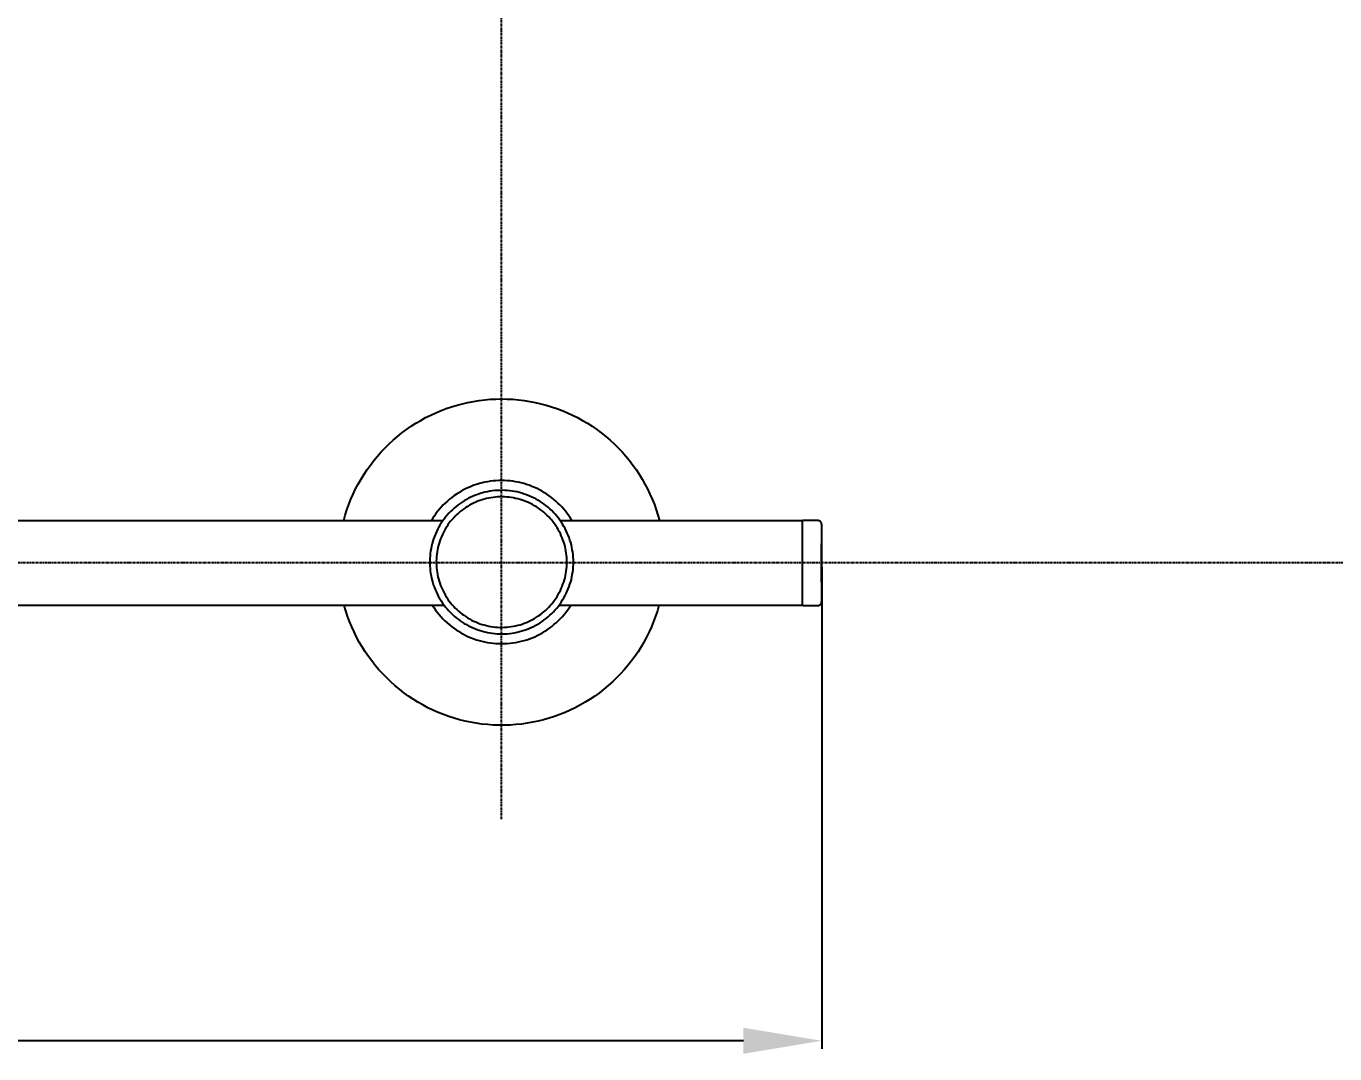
# Model space of a CAD drawing. Header units: millimetres. Extents: x 2944 to 4044, y 1234 to 2718.
# Drawn here: x 3598.6 to 3799, y 2344.6 to 2502.1 of the extents above; entities that cross this region are included whole.
import ezdxf

# ---------------------------------------------------------------- set-up
doc = ezdxf.new("R2010")
doc.units = ezdxf.units.MM
doc.linetypes.add('CENTER', pattern=[0.6, 0.375, -0.075, 0.075, -0.075])
for name, color, linetype in [('CEN2', 1, 'Continuous'), ('DIM2', 3, 'Continuous'), ('main', 7, 'Continuous')]:
    doc.layers.add(name, color=color, linetype=linetype)
doc.styles.get("Standard").update_dxf_attribs({"font": 'arial.ttf'})
doc.dimstyles.new('ISO-25', dxfattribs={"dimtxt": 2.5, "dimasz": 2.5, "dimexe": 1.25, "dimexo": 0.625, "dimtad": 1, "dimtxsty": 'Standard', "dimcen": 2.5, "dimadec": 0, "dimazin": 0, "dimtfac": 1, "dimtmove": 0, "dimatfit": 3, "dimfxl": 1, "dimarcsym": 0})

# ---------------------------------------------------------------- blocks, each defined once
blk = doc.blocks.new('*D30')
at = {"layer": 'Defpoints', "color": 0, "transparency": 16777216}
for p in [(3120.37, 2419.82), (3720.38, 2419.82), (3120.37, 2346.61)]:
    blk.add_point(p, dxfattribs=at)
at = {"layer": 'DIM2', "color": 0, "lineweight": -2, "transparency": 16777216}
for p, q in [((3120.37, 2419.19), (3120.37, 2345.36)), ((3720.38, 2419.19), (3720.38, 2345.36)), ((3708.38, 2346.61), (3132.37, 2346.61))]:
    blk.add_line(p, q, dxfattribs=at)
at = {"layer": 'DIM2', "color": 0, "transparency": 16777216}
for points in [[(3132.37, 2348.61), (3132.37, 2344.61), (3120.37, 2346.61)], [(3708.38, 2348.61), (3708.38, 2344.61), (3720.38, 2346.61)]]:
    blk.add_solid(points, dxfattribs=at)
at = {"layer": 'DIM2', "color": 0, "transparency": 16777216, "insert": (3420.38, 2359.27), "char_height": 15, "attachment_point": 5}
blk.add_mtext('600', dxfattribs=at)

msp = doc.modelspace()

# ---------------------------------------------------------------- linework, layer by layer
at = {"layer": 'CEN2', "linetype": 'CENTER'}
for p, q in [((3671.36, 2380.56), (3671.36, 2595.67)), ((3890.65, 2419.84), (3109.89, 2419.84))]:
    msp.add_line(p, q, dxfattribs=at)
at = {"layer": 'main'}
for p, q in [((3668.77, 2444.82), (3669.63, 2444.9)), ((3669.63, 2444.9), (3670.49, 2444.94)), ((3670.49, 2444.94), (3671.36, 2444.96)), ((3671.36, 2444.96), (3672.22, 2444.94)), ((3672.22, 2444.94), (3673.09, 2444.9)), ((3673.09, 2444.9), (3673.95, 2444.82)), ((3661.28, 2442.84), (3662.08, 2443.17)), ((3662.08, 2443.17), (3662.89, 2443.48)), ((3662.89, 2443.48), (3663.71, 2443.76)), ((3663.71, 2443.76), (3664.53, 2444.01)), ((3664.53, 2444.01), (3665.37, 2444.23)), ((3665.37, 2444.23), (3666.21, 2444.42)), ((3666.21, 2444.42), (3667.06, 2444.58)), ((3667.06, 2444.58), (3667.91, 2444.72)), ((3667.91, 2444.72), (3668.77, 2444.82)), ((3673.95, 2444.82), (3674.8, 2444.72)), ((3674.8, 2444.72), (3675.66, 2444.58)), ((3675.66, 2444.58), (3676.51, 2444.42)), ((3676.51, 2444.42), (3677.35, 2444.23)), ((3677.35, 2444.23), (3678.19, 2444.01)), ((3678.19, 2444.01), (3679.01, 2443.76)), ((3679.01, 2443.76), (3679.83, 2443.48)), ((3679.83, 2443.48), (3680.64, 2443.17)), ((3680.64, 2443.17), (3681.43, 2442.84)), ((3657.5, 2440.76), (3658.23, 2441.23)), ((3658.23, 2441.23), (3658.97, 2441.67)), ((3658.97, 2441.67), (3659.73, 2442.09)), ((3659.73, 2442.09), (3660.5, 2442.47)), ((3660.5, 2442.47), (3661.28, 2442.84)), ((3681.43, 2442.84), (3682.22, 2442.47)), ((3682.22, 2442.47), (3682.99, 2442.09)), ((3682.99, 2442.09), (3683.75, 2441.67)), ((3683.75, 2441.67), (3684.49, 2441.23)), ((3684.49, 2441.23), (3685.22, 2440.76)), ((3654.76, 2438.65), (3655.42, 2439.22)), ((3655.42, 2439.22), (3656.09, 2439.76)), ((3656.09, 2439.76), (3656.79, 2440.27)), ((3656.79, 2440.27), (3657.5, 2440.76)), ((3685.22, 2440.76), (3685.93, 2440.27)), ((3685.93, 2440.27), (3686.62, 2439.76)), ((3686.62, 2439.76), (3687.3, 2439.22)), ((3687.3, 2439.22), (3687.96, 2438.65)), ((3652.34, 2436.19), (3652.92, 2436.83)), ((3652.92, 2436.83), (3653.51, 2437.46)), ((3653.51, 2437.46), (3654.13, 2438.07)), ((3654.13, 2438.07), (3654.76, 2438.65)), ((3687.96, 2438.65), (3688.59, 2438.07)), ((3688.59, 2438.07), (3689.21, 2437.46)), ((3689.21, 2437.46), (3689.8, 2436.83)), ((3689.8, 2436.83), (3690.37, 2436.19)), ((3650.77, 2434.13), (3651.27, 2434.83)), ((3651.27, 2434.83), (3651.79, 2435.52)), ((3651.79, 2435.52), (3652.34, 2436.19)), ((3690.37, 2436.19), (3690.92, 2435.52)), ((3690.92, 2435.52), (3691.45, 2434.83)), ((3691.45, 2434.83), (3691.95, 2434.13)), ((3649.84, 2432.68), (3650.29, 2433.41)), ((3650.29, 2433.41), (3650.77, 2434.13)), ((3691.95, 2434.13), (3692.43, 2433.41)), ((3692.43, 2433.41), (3692.88, 2432.68)), ((3648.63, 2430.38), (3649.01, 2431.16)), ((3649.01, 2431.16), (3649.41, 2431.92)), ((3649.41, 2431.92), (3649.84, 2432.68)), ((3665.54, 2431.02), (3665.16, 2430.81)), ((3665.93, 2431.22), (3665.54, 2431.02)), ((3666.32, 2431.4), (3665.93, 2431.22)), ((3666.72, 2431.56), (3666.32, 2431.4)), ((3667.12, 2431.72), (3666.72, 2431.56)), ((3667.53, 2431.86), (3667.12, 2431.72)), ((3667.95, 2431.98), (3667.53, 2431.86)), ((3668.36, 2432.09), (3667.95, 2431.98)), ((3668.78, 2432.19), (3668.36, 2432.09)), ((3669.21, 2432.27), (3668.78, 2432.19)), ((3669.64, 2432.34), (3669.21, 2432.27)), ((3669.93, 2430.86), (3669.55, 2430.81)), ((3670.06, 2432.39), (3669.64, 2432.34)), ((3670.31, 2430.91), (3669.93, 2430.86)), ((3670.5, 2432.43), (3670.06, 2432.39)), ((3670.69, 2430.94), (3670.31, 2430.91)), ((3670.93, 2432.45), (3670.5, 2432.43)), ((3671.07, 2430.95), (3670.69, 2430.94)), ((3671.36, 2432.46), (3670.93, 2432.45)), ((3671.45, 2430.96), (3671.07, 2430.95)), ((3671.79, 2432.45), (3671.36, 2432.46)), ((3671.84, 2430.95), (3671.45, 2430.96)), ((3672.22, 2432.43), (3671.79, 2432.45)), ((3672.22, 2430.92), (3671.84, 2430.95)), ((3672.65, 2432.39), (3672.22, 2432.43)), ((3672.6, 2430.89), (3672.22, 2430.92)), ((3672.98, 2430.84), (3672.6, 2430.89)), ((3673.08, 2432.34), (3672.65, 2432.39)), ((3673.35, 2430.77), (3672.98, 2430.84)), ((3673.51, 2432.27), (3673.08, 2432.34)), ((3673.93, 2432.19), (3673.51, 2432.27)), ((3674.35, 2432.09), (3673.93, 2432.19)), ((3674.77, 2431.98), (3674.35, 2432.09)), ((3675.19, 2431.86), (3674.77, 2431.98)), ((3675.59, 2431.72), (3675.19, 2431.86)), ((3676, 2431.56), (3675.59, 2431.72)), ((3676.4, 2431.4), (3676, 2431.56)), ((3676.79, 2431.22), (3676.4, 2431.4)), ((3677.18, 2431.02), (3676.79, 2431.22)), ((3677.55, 2430.81), (3677.18, 2431.02)), ((3692.88, 2432.68), (3693.31, 2431.92)), ((3693.31, 2431.92), (3693.71, 2431.16)), ((3693.71, 2431.16), (3694.08, 2430.38)), ((3647.97, 2428.78), (3648.29, 2429.59)), ((3648.29, 2429.59), (3648.63, 2430.38)), ((3662.74, 2429.01), (3662.43, 2428.71)), ((3663.06, 2429.3), (3662.74, 2429.01)), ((3663.39, 2429.59), (3663.06, 2429.3)), ((3663.73, 2429.86), (3663.39, 2429.59)), ((3664.07, 2430.11), (3663.73, 2429.86)), ((3664.43, 2430.36), (3664.07, 2430.11)), ((3664.79, 2430.59), (3664.43, 2430.36)), ((3665, 2428.93), (3664.69, 2428.71)), ((3665.16, 2430.81), (3664.79, 2430.59)), ((3665.32, 2429.15), (3665, 2428.93)), ((3665.64, 2429.35), (3665.32, 2429.15)), ((3665.97, 2429.55), (3665.64, 2429.35)), ((3666.31, 2429.73), (3665.97, 2429.55)), ((3666.65, 2429.9), (3666.31, 2429.73)), ((3666.76, 2428.84), (3666.46, 2428.67)), ((3667, 2430.05), (3666.65, 2429.9)), ((3667.08, 2428.99), (3666.76, 2428.84)), ((3667.35, 2430.2), (3667, 2430.05)), ((3667.39, 2429.14), (3667.08, 2428.99)), ((3667.71, 2430.33), (3667.35, 2430.2)), ((3667.71, 2429.27), (3667.39, 2429.14)), ((3668.07, 2430.45), (3667.71, 2430.33)), ((3668.04, 2429.39), (3667.71, 2429.27)), ((3668.37, 2429.5), (3668.04, 2429.39)), ((3668.44, 2430.56), (3668.07, 2430.45)), ((3668.7, 2429.6), (3668.37, 2429.5)), ((3668.8, 2430.66), (3668.44, 2430.56)), ((3669.04, 2429.68), (3668.7, 2429.6)), ((3669.18, 2430.74), (3668.8, 2430.66)), ((3669.38, 2429.76), (3669.04, 2429.68)), ((3669.55, 2430.81), (3669.18, 2430.74)), ((3669.72, 2429.82), (3669.38, 2429.76)), ((3670.06, 2429.87), (3669.72, 2429.82)), ((3670.41, 2429.91), (3670.06, 2429.87)), ((3670.75, 2429.94), (3670.41, 2429.91)), ((3671.1, 2429.95), (3670.75, 2429.94)), ((3671.45, 2429.96), (3671.1, 2429.95)), ((3671.79, 2429.95), (3671.45, 2429.96)), ((3672.14, 2429.93), (3671.79, 2429.95)), ((3672.48, 2429.89), (3672.14, 2429.93)), ((3672.83, 2429.85), (3672.48, 2429.89)), ((3673.17, 2429.79), (3672.83, 2429.85)), ((3673.51, 2429.72), (3673.17, 2429.79)), ((3673.73, 2430.7), (3673.35, 2430.77)), ((3673.85, 2429.64), (3673.51, 2429.72)), ((3674.1, 2430.61), (3673.73, 2430.7)), ((3674.18, 2429.55), (3673.85, 2429.64)), ((3674.47, 2430.51), (3674.1, 2430.61)), ((3674.52, 2429.45), (3674.18, 2429.55)), ((3674.83, 2430.39), (3674.47, 2430.51)), ((3674.84, 2429.33), (3674.52, 2429.45)), ((3675.19, 2430.27), (3674.83, 2430.39)), ((3675.17, 2429.2), (3674.84, 2429.33)), ((3675.48, 2429.07), (3675.17, 2429.2)), ((3675.55, 2430.13), (3675.19, 2430.27)), ((3675.8, 2428.92), (3675.48, 2429.07)), ((3675.9, 2429.98), (3675.55, 2430.13)), ((3676.11, 2428.76), (3675.8, 2428.92)), ((3676.24, 2429.81), (3675.9, 2429.98)), ((3676.58, 2429.64), (3676.24, 2429.81)), ((3676.91, 2429.45), (3676.58, 2429.64)), ((3677.24, 2429.25), (3676.91, 2429.45)), ((3677.56, 2429.04), (3677.24, 2429.25)), ((3677.93, 2430.59), (3677.55, 2430.81)), ((3677.87, 2428.82), (3677.56, 2429.04)), ((3678.17, 2428.59), (3677.87, 2428.82)), ((3678.29, 2430.36), (3677.93, 2430.59)), ((3678.65, 2430.11), (3678.29, 2430.36)), ((3678.99, 2429.86), (3678.65, 2430.11)), ((3679.33, 2429.59), (3678.99, 2429.86)), ((3679.66, 2429.3), (3679.33, 2429.59)), ((3679.98, 2429.01), (3679.66, 2429.3)), ((3680.28, 2428.71), (3679.98, 2429.01)), ((3694.08, 2430.38), (3694.43, 2429.59)), ((3694.43, 2429.59), (3694.75, 2428.78)), ((3647.18, 2426.31), (3647.42, 2427.15)), ((3647.42, 2427.15), (3647.68, 2427.97)), ((3647.68, 2427.97), (3647.97, 2428.78)), ((3661.06, 2427.04), (3660.82, 2426.68)), ((3661.31, 2427.4), (3661.06, 2427.04)), ((3661.58, 2427.74), (3661.31, 2427.4)), ((3661.85, 2428.07), (3661.58, 2427.74)), ((3662.14, 2428.4), (3661.85, 2428.07)), ((3662.43, 2428.71), (3662.14, 2428.4)), ((3662.78, 2426.85), (3662.55, 2426.55)), ((3663.03, 2427.14), (3662.78, 2426.85)), ((3663.28, 2427.43), (3663.03, 2427.14)), ((3663.55, 2427.7), (3663.28, 2427.43)), ((3663.82, 2427.97), (3663.55, 2427.7)), ((3664.1, 2428.22), (3663.82, 2427.97)), ((3664.26, 2427), (3664.02, 2426.75)), ((3664.39, 2428.47), (3664.1, 2428.22)), ((3664.51, 2427.24), (3664.26, 2427)), ((3664.69, 2428.71), (3664.39, 2428.47)), ((3664.76, 2427.47), (3664.51, 2427.24)), ((3665.03, 2427.7), (3664.76, 2427.47)), ((3665.3, 2427.91), (3665.03, 2427.7)), ((3665.58, 2428.12), (3665.3, 2427.91)), ((3665.87, 2428.31), (3665.58, 2428.12)), ((3666.16, 2428.5), (3665.87, 2428.31)), ((3666.46, 2428.67), (3666.16, 2428.5)), ((3676.41, 2428.59), (3676.11, 2428.76)), ((3676.71, 2428.41), (3676.41, 2428.59)), ((3677, 2428.22), (3676.71, 2428.41)), ((3677.28, 2428.02), (3677, 2428.22)), ((3677.55, 2427.81), (3677.28, 2428.02)), ((3677.82, 2427.59), (3677.55, 2427.81)), ((3678.08, 2427.36), (3677.82, 2427.59)), ((3678.34, 2427.12), (3678.08, 2427.36)), ((3678.47, 2428.35), (3678.17, 2428.59)), ((3678.58, 2426.87), (3678.34, 2427.12)), ((3678.76, 2428.1), (3678.47, 2428.35)), ((3678.82, 2426.62), (3678.58, 2426.87)), ((3679.04, 2427.84), (3678.76, 2428.1)), ((3679.3, 2427.56), (3679.04, 2427.84)), ((3679.56, 2427.28), (3679.3, 2427.56)), ((3679.81, 2426.99), (3679.56, 2427.28)), ((3680.05, 2426.7), (3679.81, 2426.99)), ((3680.58, 2428.4), (3680.28, 2428.71)), ((3680.87, 2428.07), (3680.58, 2428.4)), ((3681.14, 2427.74), (3680.87, 2428.07)), ((3681.4, 2427.4), (3681.14, 2427.74)), ((3681.66, 2427.04), (3681.4, 2427.4)), ((3681.89, 2426.68), (3681.66, 2427.04)), ((3694.75, 2428.78), (3695.04, 2427.97)), ((3695.04, 2427.97), (3695.3, 2427.15)), ((3695.3, 2427.15), (3695.54, 2426.31)), ((3180.34, 2426.31), (3662.38, 2426.31)), ((3660.82, 2426.68), (3660.6, 2426.31)), ((3661.54, 2424.93), (3661.38, 2424.58)), ((3661.72, 2425.26), (3661.54, 2424.93)), ((3661.91, 2425.59), (3661.72, 2425.26)), ((3662.11, 2425.92), (3661.91, 2425.59)), ((3662.33, 2426.24), (3662.11, 2425.92)), ((3662.55, 2426.55), (3662.33, 2426.24)), ((3662.77, 2425.08), (3662.6, 2424.78)), ((3662.95, 2425.38), (3662.77, 2425.08)), ((3663.15, 2425.66), (3662.95, 2425.38)), ((3663.35, 2425.95), (3663.15, 2425.66)), ((3663.56, 2426.22), (3663.35, 2425.95)), ((3663.79, 2426.49), (3663.56, 2426.22)), ((3664.02, 2426.75), (3663.79, 2426.49)), ((3679.04, 2426.36), (3678.82, 2426.62)), ((3679.26, 2426.08), (3679.04, 2426.36)), ((3679.47, 2425.81), (3679.26, 2426.08)), ((3679.67, 2425.52), (3679.47, 2425.81)), ((3679.86, 2425.23), (3679.67, 2425.52)), ((3680.03, 2424.93), (3679.86, 2425.23)), ((3680.2, 2424.63), (3680.03, 2424.93)), ((3680.28, 2426.39), (3680.05, 2426.7)), ((3680.5, 2426.08), (3680.28, 2426.39)), ((3680.34, 2426.31), (3717.28, 2426.31)), ((3680.71, 2425.76), (3680.5, 2426.08)), ((3680.9, 2425.43), (3680.71, 2425.76)), ((3681.09, 2425.09), (3680.9, 2425.43)), ((3681.26, 2424.75), (3681.09, 2425.09)), ((3682.12, 2426.31), (3681.89, 2426.68)), ((3717.28, 2426.31), (3717.28, 2426.31)), ((3717.28, 2426.31), (3717.28, 2426.31)), ((3717.28, 2426.31), (3717.29, 2426.31)), ((3717.29, 2426.31), (3717.29, 2426.31)), ((3717.29, 2426.31), (3717.29, 2426.31)), ((3717.29, 2426.31), (3717.3, 2426.31)), ((3717.3, 2426.31), (3717.3, 2426.31)), ((3717.3, 2426.31), (3717.3, 2426.31)), ((3717.3, 2426.31), (3717.31, 2426.31)), ((3717.31, 2426.31), (3717.31, 2426.31)), ((3717.31, 2426.31), (3717.31, 2426.31)), ((3717.31, 2426.31), (3717.32, 2426.31)), ((3717.32, 2426.31), (3717.32, 2426.31)), ((3717.32, 2426.31), (3717.32, 2426.3)), ((3717.32, 2426.3), (3717.32, 2426.3)), ((3717.32, 2426.3), (3717.33, 2426.3)), ((3717.33, 2426.3), (3717.33, 2426.3)), ((3717.33, 2426.3), (3717.33, 2426.3)), ((3717.33, 2426.3), (3717.34, 2426.29)), ((3717.34, 2426.29), (3717.34, 2426.29)), ((3717.34, 2426.29), (3717.34, 2426.29)), ((3717.34, 2426.29), (3717.34, 2426.29)), ((3717.34, 2426.29), (3717.35, 2426.28)), ((3717.35, 2426.28), (3717.35, 2426.28)), ((3717.35, 2426.28), (3717.35, 2426.28)), ((3717.35, 2426.28), (3717.35, 2426.28)), ((3717.35, 2426.28), (3717.36, 2426.27)), ((3717.36, 2426.27), (3717.36, 2426.27)), ((3717.36, 2426.27), (3717.36, 2426.27)), ((3717.36, 2426.27), (3717.36, 2426.27)), ((3717.36, 2426.27), (3717.36, 2426.26)), ((3717.36, 2426.26), (3717.36, 2426.26)), ((3717.36, 2426.26), (3717.37, 2426.26)), ((3717.37, 2426.26), (3717.37, 2426.25)), ((3717.37, 2426.25), (3717.37, 2426.25)), ((3717.37, 2426.25), (3717.37, 2426.25)), ((3717.37, 2426.25), (3717.37, 2426.24)), ((3717.37, 2426.24), (3717.37, 2426.24)), ((3717.37, 2426.24), (3717.37, 2426.24)), ((3717.37, 2426.24), (3717.37, 2426.23)), ((3717.37, 2426.23), (3717.37, 2426.23)), ((3717.37, 2426.23), (3717.37, 2426.23)), ((3717.37, 2426.23), (3717.38, 2426.22)), ((3717.39, 2426.26), (3717.38, 2426.26)), ((3717.38, 2426.26), (3717.38, 2426.25)), ((3717.38, 2426.25), (3717.38, 2426.25)), ((3717.38, 2426.25), (3717.38, 2426.25)), ((3717.38, 2426.25), (3717.38, 2426.24)), ((3717.38, 2426.24), (3717.38, 2426.24)), ((3717.38, 2426.24), (3717.38, 2426.24)), ((3717.38, 2426.24), (3717.38, 2426.23)), ((3717.38, 2426.23), (3717.38, 2426.23)), ((3717.38, 2426.23), (3717.38, 2426.23)), ((3717.38, 2426.23), (3717.38, 2426.22)), ((3717.38, 2426.22), (3717.38, 2413.43)), ((3717.4, 2426.28), (3717.39, 2426.27)), ((3717.39, 2426.27), (3717.39, 2426.27)), ((3717.39, 2426.27), (3717.39, 2426.27)), ((3717.39, 2426.27), (3717.39, 2426.27)), ((3717.39, 2426.27), (3717.39, 2426.26)), ((3717.39, 2426.26), (3717.39, 2426.26)), ((3717.41, 2426.29), (3717.4, 2426.28)), ((3717.4, 2426.28), (3717.4, 2426.28)), ((3717.4, 2426.28), (3717.4, 2426.28)), ((3717.4, 2426.28), (3717.4, 2426.28)), ((3717.42, 2426.3), (3717.41, 2426.29)), ((3717.41, 2426.29), (3717.41, 2426.29)), ((3717.41, 2426.29), (3717.41, 2426.29)), ((3717.41, 2426.29), (3717.41, 2426.29)), ((3717.43, 2426.3), (3717.42, 2426.3)), ((3717.42, 2426.3), (3717.42, 2426.3)), ((3717.42, 2426.3), (3717.42, 2426.3)), ((3717.44, 2426.31), (3717.43, 2426.31)), ((3717.43, 2426.31), (3717.43, 2426.31)), ((3717.43, 2426.31), (3717.43, 2426.3)), ((3717.43, 2426.3), (3717.43, 2426.3)), ((3717.45, 2426.31), (3717.44, 2426.31)), ((3717.44, 2426.31), (3717.44, 2426.31)), ((3717.44, 2426.31), (3717.44, 2426.31)), ((3717.46, 2426.31), (3717.45, 2426.31)), ((3717.45, 2426.31), (3717.45, 2426.31)), ((3717.45, 2426.31), (3717.45, 2426.31)), ((3717.47, 2426.31), (3717.46, 2426.31)), ((3717.46, 2426.31), (3717.46, 2426.31)), ((3717.46, 2426.31), (3717.46, 2426.31)), ((3717.48, 2426.31), (3717.47, 2426.31)), ((3717.47, 2426.31), (3717.47, 2426.31)), ((3719.81, 2426.31), (3717.48, 2426.31)), ((3719.83, 2426.31), (3719.81, 2426.31)), ((3719.84, 2426.31), (3719.83, 2426.31)), ((3719.86, 2426.31), (3719.84, 2426.31)), ((3719.88, 2426.31), (3719.86, 2426.31)), ((3719.89, 2426.31), (3719.88, 2426.31)), ((3719.91, 2426.3), (3719.89, 2426.31)), ((3719.93, 2426.3), (3719.91, 2426.3)), ((3719.94, 2426.3), (3719.93, 2426.3)), ((3719.96, 2426.29), (3719.94, 2426.3)), ((3719.97, 2426.29), (3719.96, 2426.29)), ((3719.99, 2426.28), (3719.97, 2426.29)), ((3720.01, 2426.27), (3719.99, 2426.28)), ((3720.02, 2426.27), (3720.01, 2426.27)), ((3720.04, 2426.26), (3720.02, 2426.27)), ((3720.05, 2426.25), (3720.04, 2426.26)), ((3720.07, 2426.24), (3720.05, 2426.25)), ((3720.08, 2426.23), (3720.07, 2426.24)), ((3720.1, 2426.22), (3720.08, 2426.23)), ((3720.11, 2426.22), (3720.1, 2426.22)), ((3720.18, 2426.17), (3720.11, 2426.22)), ((3720.19, 2426.15), (3720.18, 2426.17)), ((3720.2, 2426.14), (3720.19, 2426.15)), ((3720.21, 2426.13), (3720.2, 2426.14)), ((3720.23, 2426.12), (3720.21, 2426.13)), ((3720.24, 2426.11), (3720.23, 2426.12)), ((3720.25, 2426.1), (3720.24, 2426.11)), ((3720.26, 2426.08), (3720.25, 2426.1)), ((3720.27, 2426.07), (3720.26, 2426.08)), ((3720.28, 2426.05), (3720.27, 2426.07)), ((3720.29, 2426.04), (3720.28, 2426.05)), ((3720.3, 2426.03), (3720.29, 2426.04)), ((3720.31, 2426.01), (3720.3, 2426.03)), ((3720.32, 2426), (3720.31, 2426.01)), ((3720.33, 2425.98), (3720.32, 2426)), ((3720.33, 2425.97), (3720.33, 2425.98)), ((3720.34, 2425.95), (3720.33, 2425.97)), ((3720.35, 2425.93), (3720.34, 2425.95)), ((3720.35, 2425.92), (3720.35, 2425.93)), ((3720.36, 2425.9), (3720.35, 2425.92)), ((3720.36, 2425.88), (3720.36, 2425.9)), ((3720.36, 2425.87), (3720.36, 2425.88)), ((3720.37, 2425.85), (3720.36, 2425.87)), ((3720.37, 2425.83), (3720.37, 2425.85)), ((3720.37, 2425.82), (3720.37, 2425.83)), ((3720.37, 2425.8), (3720.37, 2425.82)), ((3720.37, 2425.78), (3720.37, 2425.8)), ((3720.38, 2425.77), (3720.37, 2425.78)), ((3720.37, 2419.82), (3720.38, 2425.77)), ((3660.83, 2423.16), (3660.73, 2422.79)), ((3660.95, 2423.52), (3660.83, 2423.16)), ((3661.08, 2423.88), (3660.95, 2423.52)), ((3661.22, 2424.23), (3661.08, 2423.88)), ((3661.38, 2424.58), (3661.22, 2424.23)), ((3661.79, 2422.86), (3661.7, 2422.53)), ((3661.9, 2423.2), (3661.79, 2422.86)), ((3662.02, 2423.52), (3661.9, 2423.2)), ((3662.15, 2423.84), (3662.02, 2423.52)), ((3662.29, 2424.16), (3662.15, 2423.84)), ((3662.44, 2424.47), (3662.29, 2424.16)), ((3662.6, 2424.78), (3662.44, 2424.47)), ((3680.36, 2424.32), (3680.2, 2424.63)), ((3680.5, 2424), (3680.36, 2424.32)), ((3680.64, 2423.68), (3680.5, 2424)), ((3680.76, 2423.36), (3680.64, 2423.68)), ((3680.87, 2423.03), (3680.76, 2423.36)), ((3680.98, 2422.7), (3680.87, 2423.03)), ((3681.42, 2424.41), (3681.26, 2424.75)), ((3681.57, 2424.06), (3681.42, 2424.41)), ((3681.7, 2423.7), (3681.57, 2424.06)), ((3681.83, 2423.34), (3681.7, 2423.7)), ((3681.94, 2422.97), (3681.83, 2423.34)), ((3682.04, 2422.6), (3681.94, 2422.97)), ((3720.38, 2424.44), (3720.38, 2424.48)), ((3720.38, 2424.4), (3720.38, 2424.44)), ((3720.38, 2424.35), (3720.38, 2424.4)), ((3720.38, 2424.32), (3720.38, 2424.35)), ((3720.38, 2424.27), (3720.38, 2424.32)), ((3720.38, 2424.23), (3720.38, 2424.27)), ((3720.38, 2424.18), (3720.38, 2424.23)), ((3720.38, 2424.14), (3720.38, 2424.18)), ((3720.38, 2424.09), (3720.38, 2424.14)), ((3720.38, 2424.05), (3720.38, 2424.09)), ((3720.38, 2424), (3720.38, 2424.05)), ((3720.38, 2423.96), (3720.38, 2424)), ((3720.38, 2423.91), (3720.38, 2423.96)), ((3720.38, 2423.86), (3720.38, 2423.91)), ((3720.38, 2423.81), (3720.38, 2423.86)), ((3720.38, 2423.76), (3720.38, 2423.81)), ((3720.38, 2423.71), (3720.38, 2423.76)), ((3720.38, 2423.66), (3720.38, 2423.71)), ((3720.38, 2423.6), (3720.38, 2423.66)), ((3720.38, 2423.56), (3720.38, 2423.6)), ((3720.38, 2423.48), (3720.38, 2423.56)), ((3720.38, 2423.46), (3720.38, 2423.48)), ((3720.38, 2423.36), (3720.38, 2423.46)), ((3720.38, 2423.25), (3720.38, 2423.36)), ((3720.38, 2423.24), (3720.38, 2423.25)), ((3720.38, 2423.15), (3720.38, 2423.24)), ((3720.38, 2423.12), (3720.38, 2423.15)), ((3720.38, 2423.04), (3720.38, 2423.12)), ((3720.38, 2422.99), (3720.38, 2423.04)), ((3720.38, 2422.93), (3720.38, 2422.99)), ((3720.38, 2422.87), (3720.38, 2422.93)), ((3720.38, 2422.82), (3720.38, 2422.87)), ((3720.38, 2422.74), (3720.38, 2422.82)), ((3660.4, 2420.91), (3660.37, 2420.53)), ((3660.44, 2421.29), (3660.4, 2420.91)), ((3660.49, 2421.67), (3660.44, 2421.29)), ((3660.56, 2422.04), (3660.49, 2421.67)), ((3660.64, 2422.42), (3660.56, 2422.04)), ((3660.73, 2422.79), (3660.64, 2422.42)), ((3661.4, 2420.82), (3661.37, 2420.48)), ((3661.43, 2421.17), (3661.4, 2420.82)), ((3661.48, 2421.51), (3661.43, 2421.17)), ((3661.54, 2421.85), (3661.48, 2421.51)), ((3661.61, 2422.19), (3661.54, 2421.85)), ((3661.7, 2422.53), (3661.61, 2422.19)), ((3681.07, 2422.36), (3680.98, 2422.7)), ((3681.14, 2422.02), (3681.07, 2422.36)), ((3681.21, 2421.68), (3681.14, 2422.02)), ((3681.26, 2421.34), (3681.21, 2421.68)), ((3681.3, 2421), (3681.26, 2421.34)), ((3681.33, 2420.65), (3681.3, 2421)), ((3682.12, 2422.23), (3682.04, 2422.6)), ((3682.19, 2421.86), (3682.12, 2422.23)), ((3682.25, 2421.48), (3682.19, 2421.86)), ((3682.3, 2421.1), (3682.25, 2421.48)), ((3682.33, 2420.72), (3682.3, 2421.1)), ((3720.38, 2422.69), (3720.38, 2422.74)), ((3720.38, 2422.62), (3720.38, 2422.69)), ((3720.38, 2422.57), (3720.38, 2422.62)), ((3720.38, 2422.51), (3720.38, 2422.57)), ((3720.38, 2422.44), (3720.38, 2422.51)), ((3720.38, 2422.39), (3720.38, 2422.44)), ((3720.38, 2422.32), (3720.38, 2422.39)), ((3720.38, 2422.27), (3720.38, 2422.32)), ((3720.38, 2422.19), (3720.38, 2422.27)), ((3720.38, 2422.15), (3720.38, 2422.19)), ((3720.38, 2422.06), (3720.38, 2422.15)), ((3720.38, 2422.03), (3720.38, 2422.06)), ((3720.38, 2421.93), (3720.38, 2422.03)), ((3720.38, 2421.29), (3720.38, 2421.93)), ((3720.38, 2421.18), (3720.38, 2421.29)), ((3720.38, 2419.82), (3720.38, 2421.18)), ((3660.37, 2420.53), (3660.36, 2420.15)), ((3660.36, 2420.15), (3660.36, 2419.77)), ((3660.36, 2419.77), (3660.37, 2419.38)), ((3660.37, 2419.38), (3660.4, 2419)), ((3660.4, 2419), (3660.44, 2418.62)), ((3661.37, 2420.48), (3661.36, 2420.13)), ((3661.36, 2420.13), (3661.36, 2419.78)), ((3661.36, 2419.78), (3661.37, 2419.44)), ((3661.37, 2419.44), (3661.4, 2419.09)), ((3661.4, 2419.09), (3661.43, 2418.74)), ((3681.26, 2418.57), (3681.3, 2418.92)), ((3681.3, 2418.92), (3681.33, 2419.26)), ((3681.35, 2420.3), (3681.33, 2420.65)), ((3681.33, 2419.26), (3681.35, 2419.61)), ((3681.36, 2419.96), (3681.35, 2420.3)), ((3681.35, 2419.61), (3681.36, 2419.96)), ((3682.25, 2418.43), (3682.3, 2418.81)), ((3682.3, 2418.81), (3682.33, 2419.19)), ((3682.35, 2420.34), (3682.33, 2420.72)), ((3682.33, 2419.19), (3682.35, 2419.57)), ((3682.36, 2419.96), (3682.35, 2420.34)), ((3682.35, 2419.57), (3682.36, 2419.96)), ((3720.37, 2419.82), (3720.38, 2419.82)), ((3720.38, 2413.87), (3720.37, 2419.82)), ((3720.38, 2419.12), (3720.38, 2419.82)), ((3720.38, 2419.03), (3720.38, 2419.12)), ((3720.38, 2419.01), (3720.38, 2419.03)), ((3720.38, 2418.92), (3720.38, 2419.01)), ((3720.38, 2418.89), (3720.38, 2418.92)), ((3720.38, 2418.81), (3720.38, 2418.89)), ((3720.38, 2418.78), (3720.38, 2418.81)), ((3660.44, 2418.62), (3660.49, 2418.25)), ((3660.49, 2418.25), (3660.56, 2417.87)), ((3660.56, 2417.87), (3660.64, 2417.5)), ((3660.64, 2417.5), (3660.73, 2417.13)), ((3660.73, 2417.13), (3660.83, 2416.76)), ((3661.43, 2418.74), (3661.48, 2418.4)), ((3661.48, 2418.4), (3661.54, 2418.06)), ((3661.54, 2418.06), (3661.61, 2417.72)), ((3661.61, 2417.72), (3661.7, 2417.38)), ((3661.7, 2417.38), (3661.79, 2417.05)), ((3661.79, 2417.05), (3661.9, 2416.72)), ((3680.76, 2416.55), (3680.87, 2416.88)), ((3680.87, 2416.88), (3680.98, 2417.22)), ((3680.98, 2417.22), (3681.07, 2417.55)), ((3681.07, 2417.55), (3681.14, 2417.89)), ((3681.14, 2417.89), (3681.21, 2418.23)), ((3681.21, 2418.23), (3681.26, 2418.57)), ((3681.83, 2416.58), (3681.94, 2416.94)), ((3681.94, 2416.94), (3682.04, 2417.31)), ((3682.04, 2417.31), (3682.12, 2417.68)), ((3682.12, 2417.68), (3682.19, 2418.06)), ((3682.19, 2418.06), (3682.25, 2418.43)), ((3720.38, 2418.7), (3720.38, 2418.78)), ((3720.38, 2418.66), (3720.38, 2418.7)), ((3720.38, 2418.59), (3720.38, 2418.66)), ((3720.38, 2418.55), (3720.38, 2418.59)), ((3720.38, 2418.49), (3720.38, 2418.55)), ((3720.38, 2418.44), (3720.38, 2418.49)), ((3720.38, 2418.38), (3720.38, 2418.44)), ((3720.38, 2418.32), (3720.38, 2418.38)), ((3720.38, 2418.27), (3720.38, 2418.32)), ((3720.38, 2418.21), (3720.38, 2418.27)), ((3720.38, 2418.17), (3720.38, 2418.21)), ((3720.38, 2418.1), (3720.38, 2418.17)), ((3720.38, 2418.06), (3720.38, 2418.1)), ((3720.38, 2417.99), (3720.38, 2418.06)), ((3720.38, 2417.96), (3720.38, 2417.99)), ((3720.38, 2417.88), (3720.38, 2417.96)), ((3720.38, 2417.85), (3720.38, 2417.88)), ((3720.38, 2417.51), (3720.38, 2417.85)), ((3720.38, 2417.45), (3720.38, 2417.51)), ((3720.38, 2417.39), (3720.38, 2417.45)), ((3720.38, 2417.35), (3720.38, 2417.39)), ((3720.38, 2417.14), (3720.38, 2417.35)), ((3720.38, 2417.06), (3720.38, 2417.14)), ((3720.38, 2417.02), (3720.38, 2417.06)), ((3720.38, 2416.96), (3720.38, 2417.02)), ((3720.38, 2416.9), (3720.38, 2416.96)), ((3720.38, 2416.86), (3720.38, 2416.9)), ((3720.38, 2416.56), (3720.38, 2416.86)), ((3660.83, 2416.76), (3660.95, 2416.39)), ((3660.95, 2416.39), (3661.08, 2416.04)), ((3661.08, 2416.04), (3661.22, 2415.68)), ((3661.22, 2415.68), (3661.38, 2415.33)), ((3661.38, 2415.33), (3661.54, 2414.99)), ((3661.54, 2414.99), (3661.72, 2414.65)), ((3661.9, 2416.72), (3662.02, 2416.39)), ((3662.02, 2416.39), (3662.15, 2416.07)), ((3662.15, 2416.07), (3662.29, 2415.75)), ((3662.29, 2415.75), (3662.44, 2415.44)), ((3662.44, 2415.44), (3662.6, 2415.13)), ((3662.6, 2415.13), (3662.77, 2414.83)), ((3662.77, 2414.83), (3662.95, 2414.54)), ((3679.86, 2414.68), (3680.03, 2414.98)), ((3680.03, 2414.98), (3680.2, 2415.29)), ((3680.2, 2415.29), (3680.36, 2415.6)), ((3680.36, 2415.6), (3680.5, 2415.91)), ((3680.5, 2415.91), (3680.64, 2416.23)), ((3680.64, 2416.23), (3680.76, 2416.55)), ((3680.9, 2414.48), (3681.09, 2414.82)), ((3681.09, 2414.82), (3681.26, 2415.16)), ((3681.26, 2415.16), (3681.42, 2415.51)), ((3681.42, 2415.51), (3681.57, 2415.86)), ((3681.57, 2415.86), (3681.7, 2416.21)), ((3681.7, 2416.21), (3681.83, 2416.58)), ((3720.38, 2416.55), (3720.38, 2416.56)), ((3720.38, 2416.45), (3720.38, 2416.55)), ((3720.38, 2416.44), (3720.38, 2416.45)), ((3720.38, 2416.35), (3720.38, 2416.44)), ((3720.38, 2416.33), (3720.38, 2416.35)), ((3720.38, 2416.24), (3720.38, 2416.33)), ((3720.38, 2416.23), (3720.38, 2416.24)), ((3720.38, 2416.14), (3720.38, 2416.23)), ((3720.38, 2416.13), (3720.38, 2416.14)), ((3720.38, 2416.04), (3720.38, 2416.13)), ((3720.38, 2416.02), (3720.38, 2416.04)), ((3720.38, 2415.94), (3720.38, 2416.02)), ((3720.38, 2415.92), (3720.38, 2415.94)), ((3720.38, 2415.84), (3720.38, 2415.92)), ((3720.38, 2415.83), (3720.38, 2415.84)), ((3720.38, 2415.74), (3720.38, 2415.83)), ((3720.38, 2415.73), (3720.38, 2415.74)), ((3720.38, 2415.12), (3720.38, 2415.73)), ((3662.59, 2413.32), (3180.13, 2413.32)), ((3647.5, 2412.48), (3647.26, 2413.32)), ((3660.77, 2413.32), (3661.01, 2412.95)), ((3661.01, 2412.95), (3661.26, 2412.59)), ((3661.72, 2414.65), (3661.91, 2414.32)), ((3661.91, 2414.32), (3662.11, 2414)), ((3662.11, 2414), (3662.33, 2413.68)), ((3662.33, 2413.68), (3662.55, 2413.37)), ((3662.55, 2413.37), (3662.78, 2413.07)), ((3662.78, 2413.07), (3663.03, 2412.77)), ((3662.95, 2414.54), (3663.15, 2414.25)), ((3663.15, 2414.25), (3663.35, 2413.97)), ((3663.35, 2413.97), (3663.56, 2413.69)), ((3663.56, 2413.69), (3663.79, 2413.43)), ((3663.79, 2413.43), (3664.02, 2413.17)), ((3664.02, 2413.17), (3664.26, 2412.92)), ((3664.26, 2412.92), (3664.51, 2412.67)), ((3678.08, 2412.56), (3678.34, 2412.79)), ((3678.34, 2412.79), (3678.58, 2413.04)), ((3678.58, 2413.04), (3678.82, 2413.3)), ((3678.82, 2413.3), (3679.04, 2413.56)), ((3679.04, 2413.56), (3679.26, 2413.83)), ((3679.26, 2413.83), (3679.47, 2414.11)), ((3679.47, 2414.11), (3679.67, 2414.39)), ((3679.56, 2412.63), (3679.81, 2412.92)), ((3679.67, 2414.39), (3679.86, 2414.68)), ((3679.81, 2412.92), (3680.05, 2413.22)), ((3680.05, 2413.22), (3680.28, 2413.52)), ((3717.28, 2413.32), (3680.13, 2413.32)), ((3680.28, 2413.52), (3680.5, 2413.84)), ((3680.5, 2413.84), (3680.71, 2414.16)), ((3680.71, 2414.16), (3680.9, 2414.48)), ((3681.46, 2412.59), (3681.71, 2412.95)), ((3681.71, 2412.95), (3681.95, 2413.32)), ((3695.46, 2413.32), (3695.22, 2412.48)), ((3717.29, 2413.32), (3717.28, 2413.32)), ((3717.28, 2413.32), (3717.28, 2413.32)), ((3717.28, 2413.32), (3717.28, 2413.32)), ((3717.3, 2413.32), (3717.29, 2413.32)), ((3717.29, 2413.32), (3717.29, 2413.32)), ((3717.29, 2413.32), (3717.29, 2413.32)), ((3717.31, 2413.32), (3717.3, 2413.32)), ((3717.3, 2413.32), (3717.3, 2413.32)), ((3717.3, 2413.32), (3717.3, 2413.32)), ((3717.32, 2413.32), (3717.31, 2413.32)), ((3717.31, 2413.32), (3717.31, 2413.32)), ((3717.31, 2413.32), (3717.31, 2413.32)), ((3717.33, 2413.33), (3717.32, 2413.33)), ((3717.32, 2413.33), (3717.32, 2413.33)), ((3717.32, 2413.33), (3717.32, 2413.32)), ((3717.32, 2413.32), (3717.32, 2413.32)), ((3717.34, 2413.34), (3717.33, 2413.33)), ((3717.33, 2413.33), (3717.33, 2413.33)), ((3717.33, 2413.33), (3717.33, 2413.33)), ((3717.35, 2413.35), (3717.34, 2413.34)), ((3717.34, 2413.34), (3717.34, 2413.34)), ((3717.34, 2413.34), (3717.34, 2413.34)), ((3717.34, 2413.34), (3717.34, 2413.34)), ((3717.36, 2413.36), (3717.35, 2413.35)), ((3717.35, 2413.35), (3717.35, 2413.35)), ((3717.35, 2413.35), (3717.35, 2413.35)), ((3717.35, 2413.35), (3717.35, 2413.35)), ((3717.37, 2413.37), (3717.36, 2413.37)), ((3717.36, 2413.37), (3717.36, 2413.37)), ((3717.36, 2413.37), (3717.36, 2413.36)), ((3717.36, 2413.36), (3717.36, 2413.36)), ((3717.36, 2413.36), (3717.36, 2413.36)), ((3717.36, 2413.36), (3717.36, 2413.36)), ((3717.37, 2413.41), (3717.37, 2413.4)), ((3717.37, 2413.4), (3717.37, 2413.4)), ((3717.37, 2413.4), (3717.37, 2413.4)), ((3717.37, 2413.4), (3717.37, 2413.39)), ((3717.37, 2413.39), (3717.37, 2413.39)), ((3717.37, 2413.39), (3717.37, 2413.39)), ((3717.37, 2413.39), (3717.37, 2413.38)), ((3717.37, 2413.38), (3717.37, 2413.38)), ((3717.37, 2413.38), (3717.37, 2413.38)), ((3717.37, 2413.38), (3717.37, 2413.37)), ((3717.38, 2413.43), (3717.48, 2413.32)), ((3717.48, 2413.32), (3719.81, 2413.32)), ((3719.81, 2413.32), (3719.83, 2413.32)), ((3719.83, 2413.32), (3719.84, 2413.32)), ((3719.84, 2413.32), (3719.86, 2413.32)), ((3719.86, 2413.32), (3719.88, 2413.32)), ((3719.88, 2413.32), (3719.89, 2413.32)), ((3719.89, 2413.32), (3719.91, 2413.33)), ((3719.91, 2413.33), (3719.93, 2413.33)), ((3719.93, 2413.33), (3719.94, 2413.33)), ((3719.94, 2413.33), (3719.96, 2413.34)), ((3719.96, 2413.34), (3719.97, 2413.34)), ((3719.97, 2413.34), (3719.99, 2413.35)), ((3719.99, 2413.35), (3720.01, 2413.36)), ((3720.01, 2413.36), (3720.02, 2413.36)), ((3720.02, 2413.36), (3720.04, 2413.37)), ((3720.04, 2413.37), (3720.05, 2413.38)), ((3720.05, 2413.38), (3720.07, 2413.39)), ((3720.07, 2413.39), (3720.08, 2413.4)), ((3720.08, 2413.4), (3720.1, 2413.41)), ((3720.1, 2413.41), (3720.11, 2413.42)), ((3720.11, 2413.42), (3720.18, 2413.46)), ((3720.18, 2413.46), (3720.19, 2413.48)), ((3720.19, 2413.48), (3720.2, 2413.49)), ((3720.2, 2413.49), (3720.21, 2413.5)), ((3720.21, 2413.5), (3720.23, 2413.51)), ((3720.23, 2413.51), (3720.24, 2413.52)), ((3720.24, 2413.52), (3720.25, 2413.53)), ((3720.25, 2413.53), (3720.26, 2413.55)), ((3720.26, 2413.55), (3720.27, 2413.56)), ((3720.27, 2413.56), (3720.28, 2413.58)), ((3720.28, 2413.58), (3720.29, 2413.59)), ((3720.29, 2413.59), (3720.3, 2413.6)), ((3720.3, 2413.6), (3720.31, 2413.62)), ((3720.31, 2413.62), (3720.32, 2413.63)), ((3720.32, 2413.63), (3720.33, 2413.65)), ((3720.33, 2413.66), (3720.34, 2413.68)), ((3720.33, 2413.65), (3720.33, 2413.66)), ((3720.34, 2413.68), (3720.35, 2413.7)), ((3720.35, 2413.71), (3720.36, 2413.73)), ((3720.35, 2413.7), (3720.35, 2413.71)), ((3720.36, 2413.76), (3720.37, 2413.78)), ((3720.36, 2413.75), (3720.36, 2413.76)), ((3720.36, 2413.73), (3720.36, 2413.75)), ((3720.37, 2413.85), (3720.38, 2413.87)), ((3720.37, 2413.83), (3720.37, 2413.85)), ((3720.37, 2413.81), (3720.37, 2413.83)), ((3720.37, 2413.8), (3720.37, 2413.81)), ((3720.37, 2413.78), (3720.37, 2413.8)), ((3647.78, 2411.66), (3647.5, 2412.48)), ((3648.08, 2410.85), (3647.78, 2411.66)), ((3648.41, 2410.04), (3648.08, 2410.85)), ((3661.26, 2412.59), (3661.52, 2412.25)), ((3661.52, 2412.25), (3661.79, 2411.91)), ((3661.79, 2411.91), (3662.08, 2411.58)), ((3662.08, 2411.58), (3662.38, 2411.26)), ((3662.38, 2411.26), (3662.69, 2410.95)), ((3662.69, 2410.95), (3663.01, 2410.66)), ((3663.03, 2412.77), (3663.28, 2412.49)), ((3663.28, 2412.49), (3663.55, 2412.21)), ((3663.55, 2412.21), (3663.82, 2411.95)), ((3663.82, 2411.95), (3664.1, 2411.69)), ((3664.1, 2411.69), (3664.39, 2411.44)), ((3664.39, 2411.44), (3664.69, 2411.21)), ((3664.51, 2412.67), (3664.76, 2412.44)), ((3664.69, 2411.21), (3665, 2410.98)), ((3664.76, 2412.44), (3665.03, 2412.22)), ((3665, 2410.98), (3665.32, 2410.76)), ((3665.03, 2412.22), (3665.3, 2412)), ((3665.3, 2412), (3665.58, 2411.8)), ((3665.58, 2411.8), (3665.87, 2411.6)), ((3665.87, 2411.6), (3666.16, 2411.41)), ((3666.16, 2411.41), (3666.46, 2411.24)), ((3666.46, 2411.24), (3666.76, 2411.07)), ((3666.76, 2411.07), (3667.08, 2410.92)), ((3667.08, 2410.92), (3667.39, 2410.78)), ((3667.39, 2410.78), (3667.71, 2410.64)), ((3675.17, 2410.71), (3675.48, 2410.85)), ((3675.48, 2410.85), (3675.8, 2411)), ((3675.8, 2411), (3676.11, 2411.16)), ((3676.11, 2411.16), (3676.41, 2411.33)), ((3676.41, 2411.33), (3676.71, 2411.51)), ((3676.71, 2411.51), (3677, 2411.7)), ((3677, 2411.7), (3677.28, 2411.9)), ((3677.24, 2410.66), (3677.56, 2410.87)), ((3677.28, 2411.9), (3677.55, 2412.11)), ((3677.55, 2412.11), (3677.82, 2412.33)), ((3677.56, 2410.87), (3677.87, 2411.09)), ((3677.82, 2412.33), (3678.08, 2412.56)), ((3677.87, 2411.09), (3678.17, 2411.32)), ((3678.17, 2411.32), (3678.47, 2411.56)), ((3678.47, 2411.56), (3678.76, 2411.82)), ((3678.76, 2411.82), (3679.04, 2412.08)), ((3679.04, 2412.08), (3679.3, 2412.35)), ((3679.3, 2412.35), (3679.56, 2412.63)), ((3679.71, 2410.66), (3680.03, 2410.95)), ((3680.03, 2410.95), (3680.34, 2411.26)), ((3680.34, 2411.26), (3680.64, 2411.58)), ((3680.64, 2411.58), (3680.92, 2411.91)), ((3680.92, 2411.91), (3681.2, 2412.25)), ((3681.2, 2412.25), (3681.46, 2412.59)), ((3694.64, 2410.85), (3694.31, 2410.04)), ((3694.94, 2411.66), (3694.64, 2410.85)), ((3695.22, 2412.48), (3694.94, 2411.66)), ((3648.77, 2409.25), (3648.41, 2410.04)), ((3649.15, 2408.47), (3648.77, 2409.25)), ((3663.01, 2410.66), (3663.34, 2410.37)), ((3663.34, 2410.37), (3663.67, 2410.1)), ((3663.67, 2410.1), (3664.02, 2409.84)), ((3664.02, 2409.84), (3664.38, 2409.59)), ((3664.38, 2409.59), (3664.74, 2409.35)), ((3664.74, 2409.35), (3665.12, 2409.13)), ((3665.12, 2409.13), (3665.5, 2408.92)), ((3665.32, 2410.76), (3665.64, 2410.56)), ((3665.5, 2408.92), (3665.89, 2408.72)), ((3665.64, 2410.56), (3665.97, 2410.37)), ((3665.97, 2410.37), (3666.31, 2410.19)), ((3666.31, 2410.19), (3666.65, 2410.02)), ((3666.65, 2410.02), (3667, 2409.86)), ((3667, 2409.86), (3667.35, 2409.71)), ((3667.35, 2409.71), (3667.71, 2409.58)), ((3667.71, 2410.64), (3668.04, 2410.52)), ((3667.71, 2409.58), (3668.07, 2409.46)), ((3668.04, 2410.52), (3668.37, 2410.41)), ((3668.07, 2409.46), (3668.44, 2409.35)), ((3668.37, 2410.41), (3668.7, 2410.32)), ((3668.44, 2409.35), (3668.8, 2409.26)), ((3668.7, 2410.32), (3669.04, 2410.23)), ((3668.8, 2409.26), (3669.18, 2409.18)), ((3669.04, 2410.23), (3669.38, 2410.16)), ((3669.18, 2409.18), (3669.55, 2409.11)), ((3669.38, 2410.16), (3669.72, 2410.09)), ((3669.55, 2409.11), (3669.93, 2409.05)), ((3669.72, 2410.09), (3670.06, 2410.04)), ((3669.93, 2409.05), (3670.31, 2409.01)), ((3670.06, 2410.04), (3670.41, 2410)), ((3670.31, 2409.01), (3670.69, 2408.98)), ((3670.41, 2410), (3670.75, 2409.98)), ((3670.69, 2408.98), (3671.07, 2408.96)), ((3670.75, 2409.98), (3671.1, 2409.96)), ((3671.07, 2408.96), (3671.45, 2408.96)), ((3671.1, 2409.96), (3671.45, 2409.96)), ((3671.45, 2409.96), (3671.79, 2409.97)), ((3671.45, 2408.96), (3671.84, 2408.97)), ((3671.79, 2409.97), (3672.14, 2409.99)), ((3671.84, 2408.97), (3672.22, 2408.99)), ((3672.14, 2409.99), (3672.48, 2410.02)), ((3672.22, 2408.99), (3672.6, 2409.03)), ((3672.48, 2410.02), (3672.83, 2410.07)), ((3672.6, 2409.03), (3672.98, 2409.08)), ((3672.83, 2410.07), (3673.17, 2410.12)), ((3672.98, 2409.08), (3673.35, 2409.14)), ((3673.17, 2410.12), (3673.51, 2410.19)), ((3673.35, 2409.14), (3673.73, 2409.21)), ((3673.51, 2410.19), (3673.85, 2410.27)), ((3673.73, 2409.21), (3674.1, 2409.3)), ((3673.85, 2410.27), (3674.18, 2410.36)), ((3674.1, 2409.3), (3674.47, 2409.4)), ((3674.18, 2410.36), (3674.52, 2410.47)), ((3674.47, 2409.4), (3674.83, 2409.52)), ((3674.52, 2410.47), (3674.84, 2410.58)), ((3674.83, 2409.52), (3675.19, 2409.65)), ((3674.84, 2410.58), (3675.17, 2410.71)), ((3675.19, 2409.65), (3675.55, 2409.78)), ((3675.55, 2409.78), (3675.9, 2409.94)), ((3675.9, 2409.94), (3676.24, 2410.1)), ((3676.24, 2410.1), (3676.58, 2410.28)), ((3676.58, 2410.28), (3676.91, 2410.46)), ((3676.83, 2408.72), (3677.22, 2408.92)), ((3676.91, 2410.46), (3677.24, 2410.66)), ((3677.22, 2408.92), (3677.6, 2409.13)), ((3677.6, 2409.13), (3677.97, 2409.35)), ((3677.97, 2409.35), (3678.34, 2409.59)), ((3678.34, 2409.59), (3678.7, 2409.84)), ((3678.7, 2409.84), (3679.04, 2410.1)), ((3679.04, 2410.1), (3679.38, 2410.37)), ((3679.38, 2410.37), (3679.71, 2410.66)), ((3693.95, 2409.25), (3693.57, 2408.47)), ((3694.31, 2410.04), (3693.95, 2409.25)), ((3649.56, 2407.71), (3649.15, 2408.47)), ((3650, 2406.96), (3649.56, 2407.71)), ((3650.47, 2406.23), (3650, 2406.96)), ((3665.89, 2408.72), (3666.28, 2408.53)), ((3666.28, 2408.53), (3666.68, 2408.36)), ((3666.68, 2408.36), (3667.09, 2408.21)), ((3667.09, 2408.21), (3667.5, 2408.07)), ((3667.5, 2408.07), (3667.92, 2407.94)), ((3667.92, 2407.94), (3668.34, 2407.83)), ((3668.34, 2407.83), (3668.76, 2407.73)), ((3668.76, 2407.73), (3669.19, 2407.65)), ((3669.19, 2407.65), (3669.62, 2407.58)), ((3669.62, 2407.58), (3670.05, 2407.52)), ((3670.05, 2407.52), (3670.49, 2407.49)), ((3670.49, 2407.49), (3670.92, 2407.46)), ((3670.92, 2407.46), (3671.36, 2407.46)), ((3671.36, 2407.46), (3671.79, 2407.46)), ((3671.79, 2407.46), (3672.23, 2407.49)), ((3672.23, 2407.49), (3672.66, 2407.52)), ((3672.66, 2407.52), (3673.1, 2407.58)), ((3673.1, 2407.58), (3673.53, 2407.65)), ((3673.53, 2407.65), (3673.95, 2407.73)), ((3673.95, 2407.73), (3674.38, 2407.83)), ((3674.38, 2407.83), (3674.8, 2407.94)), ((3674.8, 2407.94), (3675.22, 2408.07)), ((3675.22, 2408.07), (3675.63, 2408.21)), ((3675.63, 2408.21), (3676.03, 2408.36)), ((3676.03, 2408.36), (3676.44, 2408.53)), ((3676.44, 2408.53), (3676.83, 2408.72)), ((3692.72, 2406.96), (3692.25, 2406.23)), ((3693.15, 2407.71), (3692.72, 2406.96)), ((3693.57, 2408.47), (3693.15, 2407.71)), ((3650.96, 2405.51), (3650.47, 2406.23)), ((3651.47, 2404.81), (3650.96, 2405.51)), ((3652.01, 2404.13), (3651.47, 2404.81)), ((3691.25, 2404.81), (3690.71, 2404.13)), ((3691.76, 2405.51), (3691.25, 2404.81)), ((3692.25, 2406.23), (3691.76, 2405.51)), ((3652.57, 2403.47), (3652.01, 2404.13)), ((3653.15, 2402.83), (3652.57, 2403.47)), ((3653.76, 2402.2), (3653.15, 2402.83)), ((3689.57, 2402.83), (3688.96, 2402.2)), ((3690.15, 2403.47), (3689.57, 2402.83)), ((3690.71, 2404.13), (3690.15, 2403.47)), ((3654.38, 2401.6), (3653.76, 2402.2)), ((3655.03, 2401.03), (3654.38, 2401.6)), ((3655.7, 2400.47), (3655.03, 2401.03)), ((3687.69, 2401.03), (3687.02, 2400.47)), ((3688.33, 2401.6), (3687.69, 2401.03)), ((3688.96, 2402.2), (3688.33, 2401.6)), ((3656.38, 2399.94), (3655.7, 2400.47)), ((3657.09, 2399.43), (3656.38, 2399.94)), ((3657.81, 2398.95), (3657.09, 2399.43)), ((3658.55, 2398.49), (3657.81, 2398.95)), ((3684.91, 2398.95), (3684.17, 2398.49)), ((3685.63, 2399.43), (3684.91, 2398.95)), ((3686.33, 2399.94), (3685.63, 2399.43)), ((3687.02, 2400.47), (3686.33, 2399.94)), ((3659.3, 2398.06), (3658.55, 2398.49)), ((3660.07, 2397.65), (3659.3, 2398.06)), ((3660.85, 2397.27), (3660.07, 2397.65)), ((3661.64, 2396.92), (3660.85, 2397.27)), ((3662.45, 2396.6), (3661.64, 2396.92)), ((3681.08, 2396.92), (3680.27, 2396.6)), ((3681.87, 2397.27), (3681.08, 2396.92)), ((3682.65, 2397.65), (3681.87, 2397.27)), ((3683.42, 2398.06), (3682.65, 2397.65)), ((3684.17, 2398.49), (3683.42, 2398.06)), ((3663.26, 2396.3), (3662.45, 2396.6)), ((3664.09, 2396.04), (3663.26, 2396.3)), ((3664.92, 2395.8), (3664.09, 2396.04)), ((3665.77, 2395.59), (3664.92, 2395.8)), ((3666.61, 2395.41), (3665.77, 2395.59)), ((3667.47, 2395.26), (3666.61, 2395.41)), ((3668.33, 2395.14), (3667.47, 2395.26)), ((3669.19, 2395.05), (3668.33, 2395.14)), ((3670.06, 2394.99), (3669.19, 2395.05)), ((3670.93, 2394.96), (3670.06, 2394.99)), ((3671.79, 2394.96), (3670.93, 2394.96)), ((3672.66, 2394.99), (3671.79, 2394.96)), ((3673.53, 2395.05), (3672.66, 2394.99)), ((3674.39, 2395.14), (3673.53, 2395.05)), ((3675.25, 2395.26), (3674.39, 2395.14)), ((3676.1, 2395.41), (3675.25, 2395.26)), ((3676.95, 2395.59), (3676.1, 2395.41)), ((3677.8, 2395.8), (3676.95, 2395.59)), ((3678.63, 2396.04), (3677.8, 2395.8)), ((3679.46, 2396.3), (3678.63, 2396.04)), ((3680.27, 2396.6), (3679.46, 2396.3))]:
    msp.add_line(p, q, dxfattribs=at)

# ---------------------------------------------------------------- dimensions: what is measured, and where the dimension line sits
at = {"layer": 'DIM2'}
dim = msp.add_linear_dim(base=(3120.37, 2346.61), p1=(3720.38, 2419.82), p2=(3120.37, 2419.82), dimstyle='ISO-25', override={"dimtxt": 15, "dimasz": 12, "dimgap": 5, "dimdec": 0}, dxfattribs=at)
dim.commit()
dim.dimension.update_dxf_attribs({"geometry": '*D30', "text_midpoint": (3420.38, 2359.27)})

doc.saveas('drawing.dxf')
